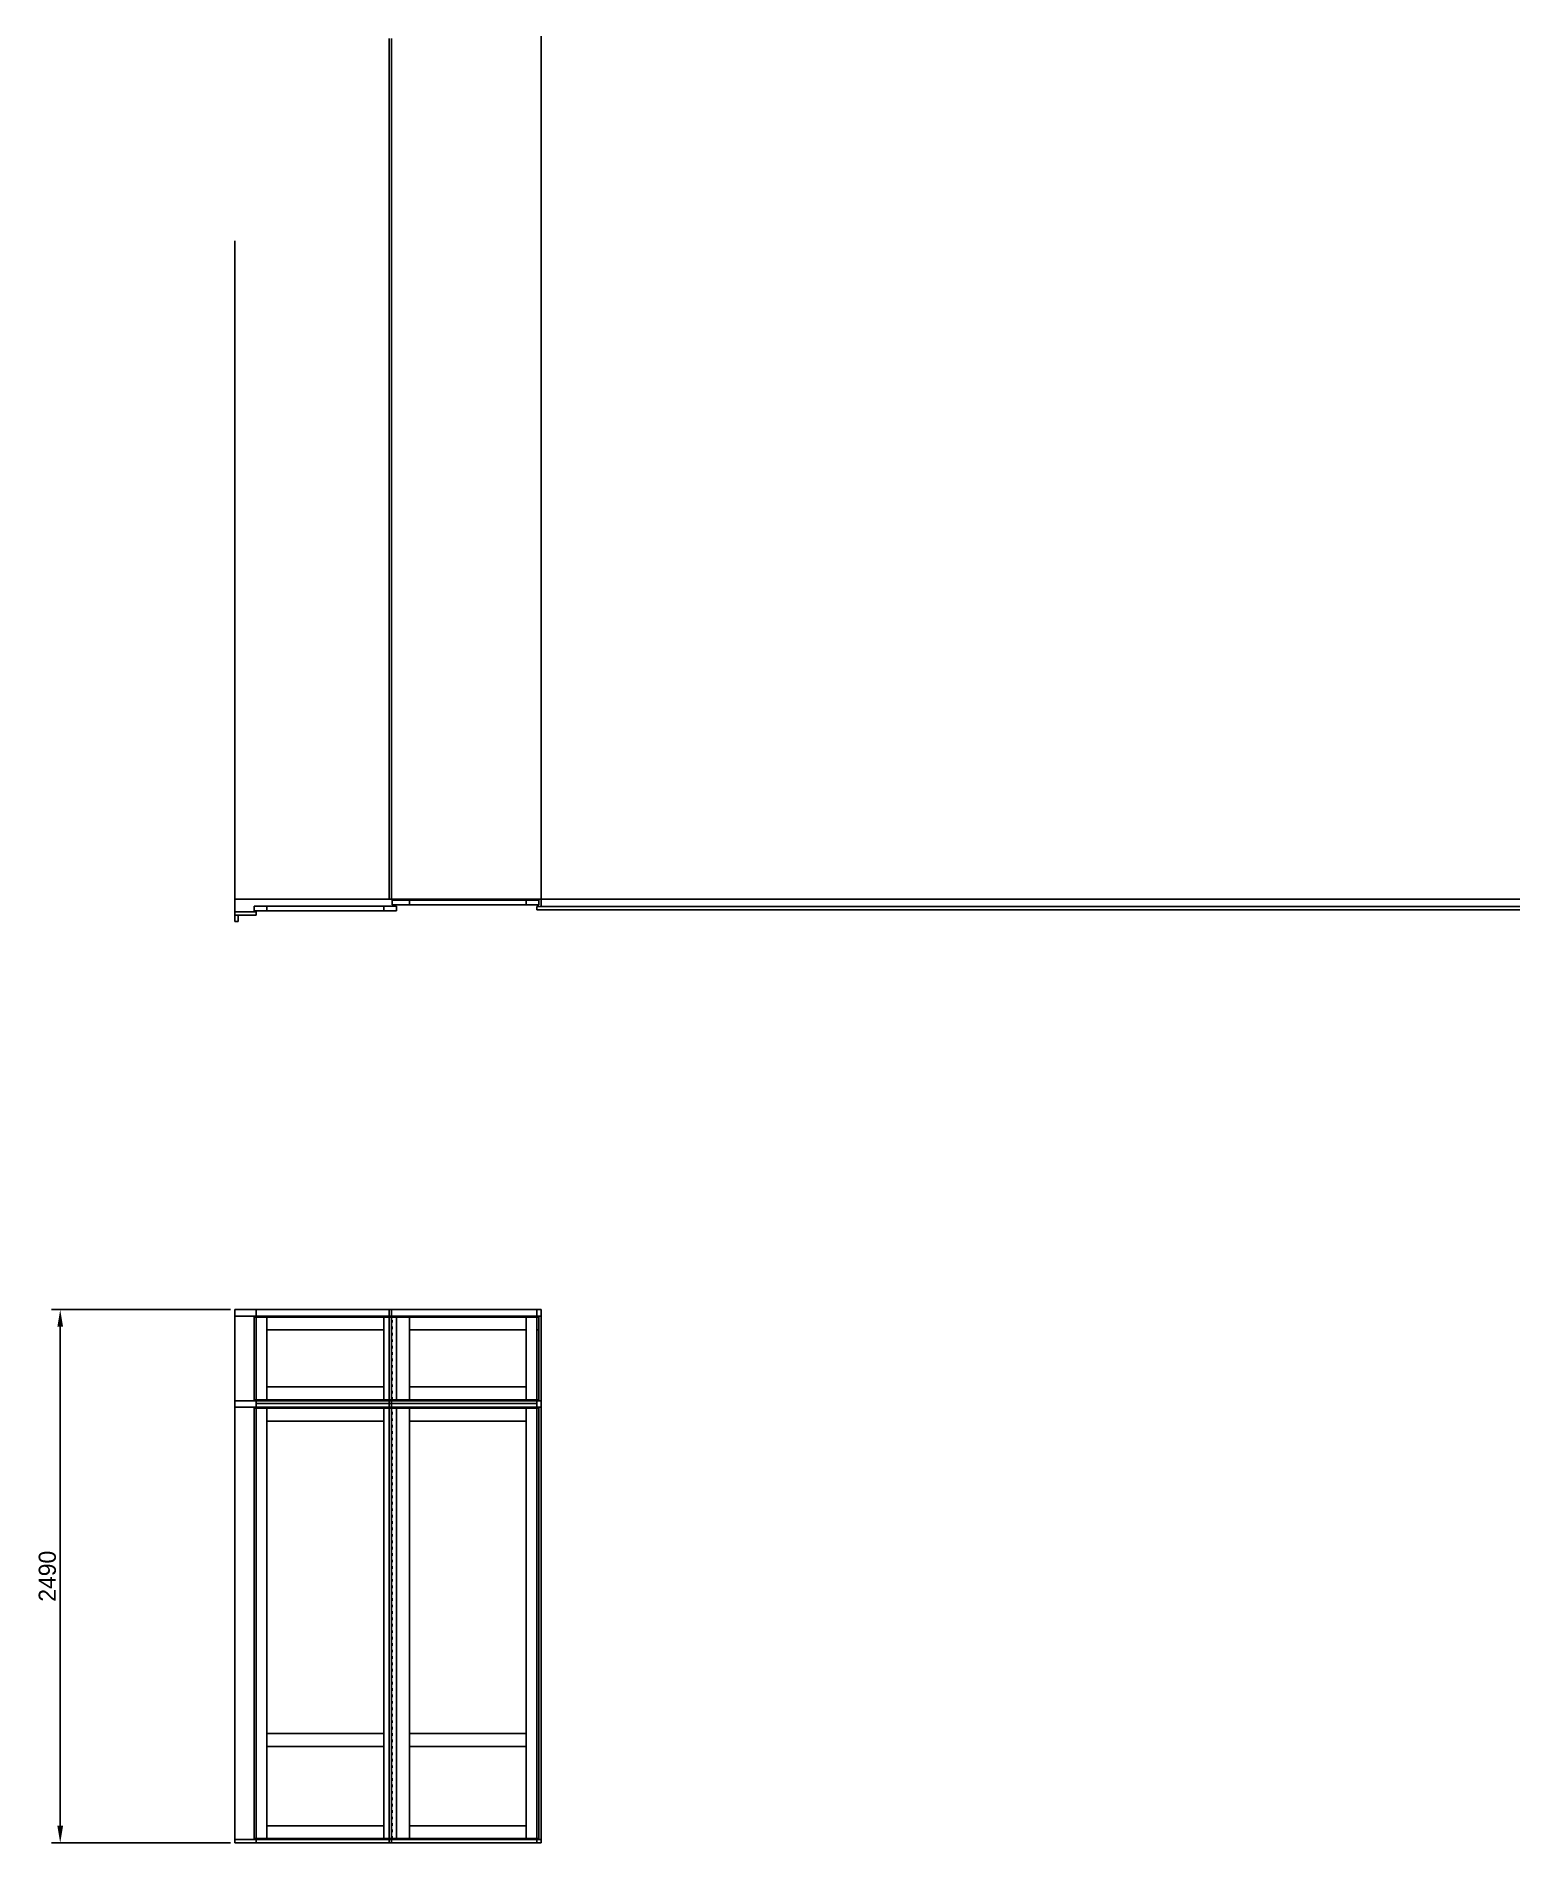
# Model space of a CAD drawing. Header units: millimetres. Extents: x -928 to 6000, y 0 to 8436.
import ezdxf

# ---------------------------------------------------------------- set-up
doc = ezdxf.new("R2010")
doc.units = ezdxf.units.MM
doc.linetypes.add('ACAD_ISO03W100', pattern=[30, 12, -18])
doc.layers.get('0').update_dxf_attribs({"color": 253, "lineweight": 25, "true_color": 0xa0a0a4})
for name, color, linetype, lineweight, true_color in [('BardageSupportInter', 178, 'Continuous', 25, 0x000000), ('MassifPortes ... Dormant', 16, 'Continuous', 25, 0x800000), ('MassifPortes ... Ouvrants', 1, 'Continuous', 25, 0xff0000), ('OSB12', 2, 'Continuous', 25, 0xffff00), ('Portes', 9, 'Continuous', 25, 0xc0c0c0)]:
    doc.layers.add(name, color=color, linetype=linetype, lineweight=lineweight, true_color=true_color)
doc.dimstyles.new('QCADDimStyle', dxfattribs={"dimtxt": 80, "dimasz": 80, "dimexe": 40, "dimexo": 20, "dimgap": 20, "dimtad": 1, "dimtoh": 1, "dimdec": 4, "dimzin": 0, "dimdsep": 46, "dimtxsty": 'Standard', "dimcen": 0.09, "dimadec": 0, "dimazin": 0, "dimtfac": 1, "dimtdec": 4, "dimtofl": 0, "dimtmove": 0, "dimatfit": 3, "dimfxl": 1, "dimtolj": 1, "dimtzin": 0, "dimarcsym": 0})

# ---------------------------------------------------------------- blocks, each defined once
blk = doc.blocks.new('*D1')
at = {"color": 0, "lineweight": -2}
for p, q in [((-20, 2490), (-855.5, 2490)), ((-815.5, 2410), (-815.5, 80)), ((-20, 0), (-855.5, 0))]:
    blk.add_line(p, q, dxfattribs=at)
at = {"color": 0}
for points in [[(-802.1, 2410), (-828.8, 2410), (-815.5, 2490)], [(-828.8, 80), (-802.1, 80), (-815.5, 0)]]:
    blk.add_solid(points, dxfattribs=at)
at = {"layer": 'Defpoints', "color": 0}
for p in [(0, 2490), (-815.5, 0), (0, 0)]:
    blk.add_point(p, dxfattribs=at)
at = {"color": 0, "insert": (-875.5, 1245), "char_height": 80, "attachment_point": 5, "rotation": 90}
blk.add_mtext('\\A1;2490', dxfattribs=at)

msp = doc.modelspace()

# ---------------------------------------------------------------- linework, layer by layer
for p, q in [((1430, 4372.18436), (1430, 8436.23395)), ((0, 4302.18436), (0, 7480.60917)), ((0, 0), (0, 2490)), ((0, 2490), (1430, 2490)), ((1430, 0), (1430, 2490)), ((0, 0), (1430, 0))]:
    msp.add_line(p, q)
at = {"layer": 'BardageSupportInter'}
for p, q in [((0, 4347.18436), (100, 4347.18436)), ((100, 4332.18436), (0, 4332.18436)), ((100, 4347.18436), (100, 4332.18436)), ((1410, 4357.18436), (1410, 4372.18436)), ((1410, 4372.18436), (1430, 4372.18436)), ((1410, 4357.18436), (6000, 4357.18436)), ((100, 0), (100, 2490)), ((1410, 0), (1410, 2490))]:
    msp.add_line(p, q, dxfattribs=at)
at = {"layer": 'MassifPortes ... Dormant'}
for p, q in [((0, 2490), (1430, 2490)), ((0, 2460), (1430, 2460)), ((0, 2064), (1430, 2064)), ((0, 2034), (1430, 2034)), ((0, 15), (1430, 15)), ((0, 0), (1430, 0))]:
    msp.add_line(p, q, dxfattribs=at)
at = {"layer": 'MassifPortes ... Ouvrants'}
for p, q in [((735, 4380.18436), (735, 4402.18436)), ((735, 4402.18436), (1420, 4402.18436)), ((815, 4380.18436), (815, 4402.18436)), ((1360, 4380.18436), (1360, 4402.18436)), ((1420, 4380.18436), (1420, 4402.18436)), ((90, 4352.18436), (90, 4374.18436)), ((90, 4374.18436), (755, 4374.18436)), ((90, 4352.18436), (755, 4352.18436)), ((150, 4352.18436), (150, 4374.18436)), ((695, 4352.18436), (695, 4374.18436)), ((735, 4380.18436), (1420, 4380.18436)), ((755, 4352.18436), (755, 4374.18436)), ((90, 2455), (1420, 2455)), ((90, 2069), (90, 2455)), ((150, 2069), (150, 2455)), ((695, 2455), (695, 2069)), ((755, 2455), (755, 2069)), ((815, 2455), (815, 2069)), ((1360, 2069), (1360, 2455)), ((1420, 2069), (1420, 2455)), ((150, 2395), (695, 2395)), ((815, 2395), (1360, 2395)), ((1410, 2395), (1420, 2395)), ((150, 2129), (695, 2129)), ((815, 2129), (1360, 2129)), ((90, 2069), (1420, 2069)), ((90, 2029), (1420, 2029)), ((90, 20), (90, 2029)), ((150, 20), (150, 2029)), ((695, 2029), (695, 20)), ((755, 2029), (755, 20)), ((815, 2029), (815, 20)), ((1360, 20), (1360, 2029)), ((1420, 20), (1420, 2029)), ((150, 1969), (695, 1969)), ((815, 1969), (1360, 1969)), ((150, 510), (695, 510)), ((815, 510), (1360, 510)), ((150, 450), (695, 450)), ((815, 450), (1360, 450)), ((90, 20), (1420, 20)), ((150, 80), (695, 80)), ((815, 80), (1360, 80))]:
    msp.add_line(p, q, dxfattribs=at)
at = {"layer": 'MassifPortes ... Ouvrants', "linetype": 'ACAD_ISO03W100'}
for p, q in [((735, 2069), (735, 2455)), ((735, 20), (735, 2029))]:
    msp.add_line(p, q, dxfattribs=at)
at = {"layer": 'OSB12'}
for p, q in [((720, 4407.18436), (720, 8425.94514)), ((732, 4407.18436), (732, 8425.05353)), ((0, 4407.18436), (6000, 4407.18436)), ((1430, 4372.18436), (6000, 4372.18436)), ((720, 0), (720, 2490)), ((732, 0), (732, 2490)), ((100, 2064), (1410, 2064)), ((100, 2052), (1410, 2052))]:
    msp.add_line(p, q, dxfattribs=at)
at = {"layer": 'Portes'}
for p, q in [((0, 4332.18436), (15, 4332.18436)), ((15, 4302.18436), (15, 4332.18436)), ((0, 4302.18436), (15, 4302.18436))]:
    msp.add_line(p, q, dxfattribs=at)

# ---------------------------------------------------------------- dimensions: what is measured, and where the dimension line sits
dim = msp.add_linear_dim(base=(-815.45313, 0), p1=(0, 2490), p2=(0, 0), angle=90, dimstyle='QCADDimStyle', override={"dimtxt": 80, "dimasz": 80, "dimexe": 40, "dimexo": 20, "dimgap": 20, "dimzin": 8, "dimclrd": 0, "dimclre": 0, "dimclrt": 0, "dimazin": 2, "dimtmove": 2})
dim.commit()
dim.dimension.update_dxf_attribs({"geometry": '*D1', "text_midpoint": (-875.45313, 1245)})

doc.saveas('drawing.dxf')
